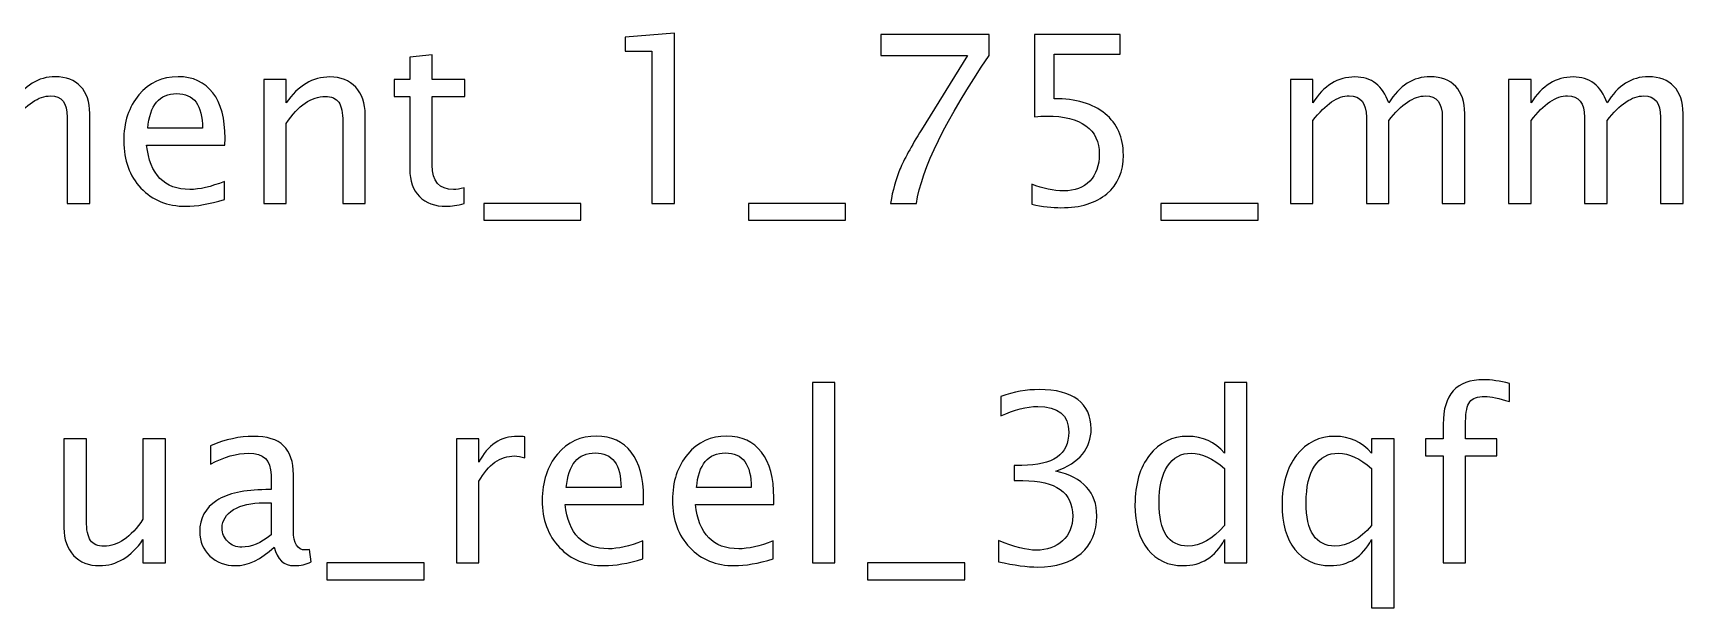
# Model space of a CAD drawing. Header units: centimetres. Extents: x -58 to 57, y -40 to 59.
# Drawn here: x 1.81 to 10.77, y 36.47 to 39.6 of the extents above; entities that cross this region are included whole.
import ezdxf

# ---------------------------------------------------------------- set-up
doc = ezdxf.new("R2010")
doc.units = ezdxf.units.CM
doc.header["$MEASUREMENT"] = 0
doc.layers.add('Layer 1', color=7, linetype='Continuous')

msp = doc.modelspace()

# ---------------------------------------------------------------- linework, layer by layer
at = {"layer": 'Layer 1'}
for points, knots in [([(5.16922, 38.67044), (5.16922, 38.67044), (5.16922, 39.49721), (5.16922, 39.49721), (5.16922, 39.49721), (5.16922, 39.49721), (5.02317, 39.49721), (5.02317, 39.49721), (5.02317, 39.49721), (5.02317, 39.49721), (5.02317, 39.57341), (5.02317, 39.57341), (5.02317, 39.57341), (5.02317, 39.57341), (5.29114, 39.59627), (5.29114, 39.59627), (5.29114, 39.59627), (5.29114, 39.59627), (5.29114, 38.67044), (5.29114, 38.67044), (5.29114, 38.67044), (5.29114, 38.67044), (5.16922, 38.67044), (5.16922, 38.67044)], [0, 0, 0, 0, 0.1428571, 0.1428571, 0.1428571, 0.1428571, 0.2857143, 0.2857143, 0.2857143, 0.2857143, 0.4285714, 0.4285714, 0.4285714, 0.4285714, 0.5714286, 0.5714286, 0.5714286, 0.5714286, 0.7142857, 0.7142857, 0.7142857, 0.7142857, 1, 1, 1, 1]), ([(6.46504, 38.67044), (6.47689, 38.74198), (6.49404, 38.804), (6.51605, 38.85607), (6.51605, 38.85607), (6.53807, 38.90814), (6.57722, 38.9799), (6.6331, 39.07091), (6.6331, 39.07091), (6.6331, 39.07091), (6.88287, 39.47435), (6.88287, 39.47435), (6.88287, 39.47435), (6.88287, 39.47435), (6.4117, 39.47435), (6.4117, 39.47435), (6.4117, 39.47435), (6.4117, 39.47435), (6.4117, 39.58865), (6.4117, 39.58865), (6.4117, 39.58865), (6.4117, 39.58865), (7.00098, 39.58865), (7.00098, 39.58865), (7.00098, 39.58865), (7.00098, 39.58865), (7.00098, 39.47435), (7.00098, 39.47435), (7.00098, 39.47435), (6.76582, 39.12722), (6.63416, 38.85925), (6.60601, 38.67044), (6.60601, 38.67044), (6.60601, 38.67044), (6.46504, 38.67044), (6.46504, 38.67044)], [0, 0, 0, 0, 0.1, 0.1, 0.1, 0.1, 0.2, 0.2, 0.2, 0.2, 0.3, 0.3, 0.3, 0.3, 0.4, 0.4, 0.4, 0.4, 0.5, 0.5, 0.5, 0.5, 0.6, 0.6, 0.6, 0.6, 0.7, 0.7, 0.7, 0.7, 0.8, 0.8, 0.8, 0.8, 1, 1, 1, 1]), ([(7.23254, 38.66663), (7.23254, 38.66663), (7.23254, 38.77585), (7.23254, 38.77585), (7.23254, 38.77585), (7.29329, 38.7513), (7.35086, 38.73902), (7.4059, 38.73902), (7.4059, 38.73902), (7.46601, 38.73902), (7.51342, 38.7568), (7.54792, 38.79236), (7.54792, 38.79236), (7.58243, 38.82792), (7.59957, 38.87682), (7.59957, 38.93905), (7.59957, 38.93905), (7.59957, 39.00593), (7.57523, 39.05716), (7.52655, 39.0925), (7.52655, 39.0925), (7.47786, 39.12785), (7.40738, 39.14542), (7.3153, 39.14542), (7.3153, 39.14542), (7.29392, 39.14542), (7.27128, 39.14394), (7.24778, 39.14098), (7.24778, 39.14098), (7.24778, 39.14098), (7.24778, 39.58865), (7.24778, 39.58865), (7.24778, 39.58865), (7.24778, 39.58865), (7.7126, 39.58865), (7.7126, 39.58865), (7.7126, 39.58865), (7.7126, 39.58865), (7.7126, 39.48197), (7.7126, 39.48197), (7.7126, 39.48197), (7.7126, 39.48197), (7.35446, 39.48197), (7.35446, 39.48197), (7.35446, 39.48197), (7.35446, 39.48197), (7.35446, 39.2394), (7.35446, 39.2394), (7.35446, 39.2394), (7.47257, 39.2394), (7.56465, 39.21231), (7.6309, 39.15812), (7.6309, 39.15812), (7.69715, 39.10415), (7.73038, 39.02922), (7.73038, 38.93333), (7.73038, 38.93333), (7.73038, 38.84401), (7.70032, 38.77416), (7.64021, 38.72357), (7.64021, 38.72357), (7.5801, 38.67298), (7.49712, 38.64758), (7.39129, 38.64758), (7.39129, 38.64758), (7.34409, 38.64758), (7.29117, 38.65393), (7.23254, 38.66663)], [0, 0, 0, 0, 0.0555556, 0.0555556, 0.0555556, 0.0555556, 0.1111111, 0.1111111, 0.1111111, 0.1111111, 0.1666667, 0.1666667, 0.1666667, 0.1666667, 0.2222222, 0.2222222, 0.2222222, 0.2222222, 0.2777778, 0.2777778, 0.2777778, 0.2777778, 0.3333333, 0.3333333, 0.3333333, 0.3333333, 0.3888889, 0.3888889, 0.3888889, 0.3888889, 0.4444444, 0.4444444, 0.4444444, 0.4444444, 0.5, 0.5, 0.5, 0.5, 0.5555556, 0.5555556, 0.5555556, 0.5555556, 0.6111111, 0.6111111, 0.6111111, 0.6111111, 0.6666667, 0.6666667, 0.6666667, 0.6666667, 0.7222222, 0.7222222, 0.7222222, 0.7222222, 0.7777778, 0.7777778, 0.7777778, 0.7777778, 0.8333333, 0.8333333, 0.8333333, 0.8333333, 0.8888889, 0.8888889, 0.8888889, 0.8888889, 1, 1, 1, 1]), ([(4.14941, 38.67065), (4.11173, 38.66028), (4.07893, 38.6552), (4.0512, 38.6552), (4.0512, 38.6552), (3.98897, 38.6552), (3.9405, 38.67298), (3.90578, 38.70854), (3.90578, 38.70854), (3.87086, 38.7441), (3.8535, 38.79342), (3.8535, 38.85671), (3.8535, 38.85671), (3.8535, 38.85671), (3.8535, 39.2521), (3.8535, 39.2521), (3.8535, 39.2521), (3.8535, 39.2521), (3.76926, 39.2521), (3.76926, 39.2521), (3.76926, 39.2521), (3.76926, 39.2521), (3.76926, 39.34354), (3.76926, 39.34354), (3.76926, 39.34354), (3.76926, 39.34354), (3.8535, 39.34354), (3.8535, 39.34354), (3.8535, 39.34354), (3.8535, 39.34354), (3.8535, 39.46525), (3.8535, 39.46525), (3.8535, 39.46525), (3.8535, 39.46525), (3.97542, 39.47689), (3.97542, 39.47689), (3.97542, 39.47689), (3.97542, 39.47689), (3.97542, 39.34354), (3.97542, 39.34354), (3.97542, 39.34354), (3.97542, 39.34354), (4.15195, 39.34354), (4.15195, 39.34354), (4.15195, 39.34354), (4.15195, 39.34354), (4.15195, 39.2521), (4.15195, 39.2521), (4.15195, 39.2521), (4.15195, 39.2521), (3.97542, 39.2521), (3.97542, 39.2521), (3.97542, 39.2521), (3.97542, 39.2521), (3.97542, 38.87872), (3.97542, 38.87872), (3.97542, 38.87872), (3.97542, 38.79067), (4.01373, 38.74664), (4.09014, 38.74664), (4.09014, 38.74664), (4.10644, 38.74664), (4.12613, 38.74939), (4.14941, 38.75468), (4.14941, 38.75468), (4.14941, 38.75468), (4.14941, 38.67065), (4.14941, 38.67065)], [0, 0, 0, 0, 0.0555556, 0.0555556, 0.0555556, 0.0555556, 0.1111111, 0.1111111, 0.1111111, 0.1111111, 0.1666667, 0.1666667, 0.1666667, 0.1666667, 0.2222222, 0.2222222, 0.2222222, 0.2222222, 0.2777778, 0.2777778, 0.2777778, 0.2777778, 0.3333333, 0.3333333, 0.3333333, 0.3333333, 0.3888889, 0.3888889, 0.3888889, 0.3888889, 0.4444444, 0.4444444, 0.4444444, 0.4444444, 0.5, 0.5, 0.5, 0.5, 0.5555556, 0.5555556, 0.5555556, 0.5555556, 0.6111111, 0.6111111, 0.6111111, 0.6111111, 0.6666667, 0.6666667, 0.6666667, 0.6666667, 0.7222222, 0.7222222, 0.7222222, 0.7222222, 0.7777778, 0.7777778, 0.7777778, 0.7777778, 0.8333333, 0.8333333, 0.8333333, 0.8333333, 0.8888889, 0.8888889, 0.8888889, 0.8888889, 1, 1, 1, 1]), ([(1.16681, 38.67044), (1.16681, 38.67044), (1.16681, 39.34354), (1.16681, 39.34354), (1.16681, 39.34354), (1.16681, 39.34354), (1.28873, 39.34354), (1.28873, 39.34354), (1.28873, 39.34354), (1.28873, 39.34354), (1.28873, 39.21633), (1.28873, 39.21633), (1.28873, 39.21633), (1.34821, 39.31052), (1.42441, 39.35751), (1.51775, 39.35751), (1.51775, 39.35751), (1.60771, 39.35751), (1.66888, 39.31052), (1.70148, 39.21633), (1.70148, 39.21633), (1.75927, 39.31137), (1.83462, 39.35878), (1.92712, 39.35878), (1.92712, 39.35878), (1.98617, 39.35878), (2.0321, 39.34142), (2.06491, 39.3065), (2.06491, 39.3065), (2.09772, 39.27157), (2.11423, 39.22268), (2.11423, 39.15981), (2.11423, 39.15981), (2.11423, 39.15981), (2.11423, 38.67044), (2.11423, 38.67044), (2.11423, 38.67044), (2.11423, 38.67044), (1.99231, 38.67044), (1.99231, 38.67044), (1.99231, 38.67044), (1.99231, 38.67044), (1.99231, 39.13971), (1.99231, 39.13971), (1.99231, 39.13971), (1.99231, 39.21633), (1.96183, 39.25464), (1.90087, 39.25464), (1.90087, 39.25464), (1.83758, 39.25464), (1.77112, 39.20998), (1.70148, 39.12044), (1.70148, 39.12044), (1.70148, 39.12044), (1.70148, 38.67044), (1.70148, 38.67044), (1.70148, 38.67044), (1.70148, 38.67044), (1.57956, 38.67044), (1.57956, 38.67044), (1.57956, 38.67044), (1.57956, 38.67044), (1.57956, 39.14013), (1.57956, 39.14013), (1.57956, 39.14013), (1.57956, 39.21739), (1.54866, 39.25591), (1.48664, 39.25591), (1.48664, 39.25591), (1.42504, 39.25591), (1.359, 39.21104), (1.28873, 39.12108), (1.28873, 39.12108), (1.28873, 39.12108), (1.28873, 38.67044), (1.28873, 38.67044), (1.28873, 38.67044), (1.28873, 38.67044), (1.16681, 38.67044), (1.16681, 38.67044)], [0, 0, 0, 0, 0.047619, 0.047619, 0.047619, 0.047619, 0.0952381, 0.0952381, 0.0952381, 0.0952381, 0.1428571, 0.1428571, 0.1428571, 0.1428571, 0.1904762, 0.1904762, 0.1904762, 0.1904762, 0.2380952, 0.2380952, 0.2380952, 0.2380952, 0.2857143, 0.2857143, 0.2857143, 0.2857143, 0.3333333, 0.3333333, 0.3333333, 0.3333333, 0.3809524, 0.3809524, 0.3809524, 0.3809524, 0.4285714, 0.4285714, 0.4285714, 0.4285714, 0.4761905, 0.4761905, 0.4761905, 0.4761905, 0.5238095, 0.5238095, 0.5238095, 0.5238095, 0.5714286, 0.5714286, 0.5714286, 0.5714286, 0.6190476, 0.6190476, 0.6190476, 0.6190476, 0.6666667, 0.6666667, 0.6666667, 0.6666667, 0.7142857, 0.7142857, 0.7142857, 0.7142857, 0.7619048, 0.7619048, 0.7619048, 0.7619048, 0.8095238, 0.8095238, 0.8095238, 0.8095238, 0.8571429, 0.8571429, 0.8571429, 0.8571429, 0.9047619, 0.9047619, 0.9047619, 0.9047619, 1, 1, 1, 1]), ([(2.8466, 38.69203), (2.76469, 38.66748), (2.69462, 38.6552), (2.6362, 38.6552), (2.6362, 38.6552), (2.53651, 38.6552), (2.45544, 38.68822), (2.393, 38.75405), (2.393, 38.75405), (2.33056, 38.81988), (2.29923, 38.90518), (2.29923, 39.01017), (2.29923, 39.01017), (2.29923, 39.11198), (2.32675, 39.19559), (2.38199, 39.26099), (2.38199, 39.26099), (2.43724, 39.32618), (2.50793, 39.35878), (2.59408, 39.35878), (2.59408, 39.35878), (2.67557, 39.35878), (2.73865, 39.32978), (2.7831, 39.27179), (2.7831, 39.27179), (2.82755, 39.21379), (2.84978, 39.13166), (2.84978, 39.02519), (2.84978, 39.02519), (2.84978, 39.02519), (2.84914, 38.98794), (2.84914, 38.98794), (2.84914, 38.98794), (2.84914, 38.98794), (2.42369, 38.98794), (2.42369, 38.98794), (2.42369, 38.98794), (2.44147, 38.82707), (2.52, 38.74664), (2.65906, 38.74664), (2.65906, 38.74664), (2.71008, 38.74664), (2.77252, 38.76103), (2.8466, 38.78982), (2.8466, 38.78982), (2.8466, 38.78982), (2.8466, 38.69203), (2.8466, 38.69203)], [0, 0, 0, 0, 0.0769231, 0.0769231, 0.0769231, 0.0769231, 0.1538462, 0.1538462, 0.1538462, 0.1538462, 0.2307692, 0.2307692, 0.2307692, 0.2307692, 0.3076923, 0.3076923, 0.3076923, 0.3076923, 0.3846154, 0.3846154, 0.3846154, 0.3846154, 0.4615385, 0.4615385, 0.4615385, 0.4615385, 0.5384615, 0.5384615, 0.5384615, 0.5384615, 0.6153846, 0.6153846, 0.6153846, 0.6153846, 0.6923077, 0.6923077, 0.6923077, 0.6923077, 0.7692308, 0.7692308, 0.7692308, 0.7692308, 0.8461538, 0.8461538, 0.8461538, 0.8461538, 1, 1, 1, 1]), ([(3.06017, 38.67044), (3.06017, 38.67044), (3.06017, 39.34354), (3.06017, 39.34354), (3.06017, 39.34354), (3.06017, 39.34354), (3.18209, 39.34354), (3.18209, 39.34354), (3.18209, 39.34354), (3.18209, 39.34354), (3.18209, 39.21633), (3.18209, 39.21633), (3.18209, 39.21633), (3.24665, 39.31052), (3.32581, 39.35751), (3.41937, 39.35751), (3.41937, 39.35751), (3.47821, 39.35751), (3.52499, 39.3391), (3.55949, 39.30205), (3.55949, 39.30205), (3.59399, 39.26522), (3.61135, 39.21548), (3.61135, 39.15325), (3.61135, 39.15325), (3.61135, 39.15325), (3.61135, 38.67044), (3.61135, 38.67044), (3.61135, 38.67044), (3.61135, 38.67044), (3.48943, 38.67044), (3.48943, 38.67044), (3.48943, 38.67044), (3.48943, 38.67044), (3.48943, 39.11346), (3.48943, 39.11346), (3.48943, 39.11346), (3.48943, 39.16341), (3.48202, 39.19897), (3.46742, 39.22014), (3.46742, 39.22014), (3.4526, 39.24152), (3.42826, 39.2521), (3.39418, 39.2521), (3.39418, 39.2521), (3.31925, 39.2521), (3.24855, 39.20321), (3.18209, 39.10542), (3.18209, 39.10542), (3.18209, 39.10542), (3.18209, 38.67044), (3.18209, 38.67044), (3.18209, 38.67044), (3.18209, 38.67044), (3.06017, 38.67044), (3.06017, 38.67044)], [0, 0, 0, 0, 0.0666667, 0.0666667, 0.0666667, 0.0666667, 0.1333333, 0.1333333, 0.1333333, 0.1333333, 0.2, 0.2, 0.2, 0.2, 0.2666667, 0.2666667, 0.2666667, 0.2666667, 0.3333333, 0.3333333, 0.3333333, 0.3333333, 0.4, 0.4, 0.4, 0.4, 0.4666667, 0.4666667, 0.4666667, 0.4666667, 0.5333333, 0.5333333, 0.5333333, 0.5333333, 0.6, 0.6, 0.6, 0.6, 0.6666667, 0.6666667, 0.6666667, 0.6666667, 0.7333333, 0.7333333, 0.7333333, 0.7333333, 0.8, 0.8, 0.8, 0.8, 0.8666667, 0.8666667, 0.8666667, 0.8666667, 1, 1, 1, 1]), ([(8.63758, 38.67044), (8.63758, 38.67044), (8.63758, 39.34354), (8.63758, 39.34354), (8.63758, 39.34354), (8.63758, 39.34354), (8.7595, 39.34354), (8.7595, 39.34354), (8.7595, 39.34354), (8.7595, 39.34354), (8.7595, 39.21633), (8.7595, 39.21633), (8.7595, 39.21633), (8.81898, 39.31052), (8.89518, 39.35751), (8.98852, 39.35751), (8.98852, 39.35751), (9.07848, 39.35751), (9.13965, 39.31052), (9.17225, 39.21633), (9.17225, 39.21633), (9.23004, 39.31137), (9.30539, 39.35878), (9.39789, 39.35878), (9.39789, 39.35878), (9.45694, 39.35878), (9.50287, 39.34142), (9.53568, 39.3065), (9.53568, 39.3065), (9.56849, 39.27157), (9.585, 39.22268), (9.585, 39.15981), (9.585, 39.15981), (9.585, 39.15981), (9.585, 38.67044), (9.585, 38.67044), (9.585, 38.67044), (9.585, 38.67044), (9.46308, 38.67044), (9.46308, 38.67044), (9.46308, 38.67044), (9.46308, 38.67044), (9.46308, 39.13971), (9.46308, 39.13971), (9.46308, 39.13971), (9.46308, 39.21633), (9.4326, 39.25464), (9.37164, 39.25464), (9.37164, 39.25464), (9.30835, 39.25464), (9.24189, 39.20998), (9.17225, 39.12044), (9.17225, 39.12044), (9.17225, 39.12044), (9.17225, 38.67044), (9.17225, 38.67044), (9.17225, 38.67044), (9.17225, 38.67044), (9.05033, 38.67044), (9.05033, 38.67044), (9.05033, 38.67044), (9.05033, 38.67044), (9.05033, 39.14013), (9.05033, 39.14013), (9.05033, 39.14013), (9.05033, 39.21739), (9.01943, 39.25591), (8.95741, 39.25591), (8.95741, 39.25591), (8.89581, 39.25591), (8.82977, 39.21104), (8.7595, 39.12108), (8.7595, 39.12108), (8.7595, 39.12108), (8.7595, 38.67044), (8.7595, 38.67044), (8.7595, 38.67044), (8.7595, 38.67044), (8.63758, 38.67044), (8.63758, 38.67044)], [0, 0, 0, 0, 0.047619, 0.047619, 0.047619, 0.047619, 0.0952381, 0.0952381, 0.0952381, 0.0952381, 0.1428571, 0.1428571, 0.1428571, 0.1428571, 0.1904762, 0.1904762, 0.1904762, 0.1904762, 0.2380952, 0.2380952, 0.2380952, 0.2380952, 0.2857143, 0.2857143, 0.2857143, 0.2857143, 0.3333333, 0.3333333, 0.3333333, 0.3333333, 0.3809524, 0.3809524, 0.3809524, 0.3809524, 0.4285714, 0.4285714, 0.4285714, 0.4285714, 0.4761905, 0.4761905, 0.4761905, 0.4761905, 0.5238095, 0.5238095, 0.5238095, 0.5238095, 0.5714286, 0.5714286, 0.5714286, 0.5714286, 0.6190476, 0.6190476, 0.6190476, 0.6190476, 0.6666667, 0.6666667, 0.6666667, 0.6666667, 0.7142857, 0.7142857, 0.7142857, 0.7142857, 0.7619048, 0.7619048, 0.7619048, 0.7619048, 0.8095238, 0.8095238, 0.8095238, 0.8095238, 0.8571429, 0.8571429, 0.8571429, 0.8571429, 0.9047619, 0.9047619, 0.9047619, 0.9047619, 1, 1, 1, 1]), ([(9.82334, 38.67044), (9.82334, 38.67044), (9.82334, 39.34354), (9.82334, 39.34354), (9.82334, 39.34354), (9.82334, 39.34354), (9.94526, 39.34354), (9.94526, 39.34354), (9.94526, 39.34354), (9.94526, 39.34354), (9.94526, 39.21633), (9.94526, 39.21633), (9.94526, 39.21633), (10.00474, 39.31052), (10.08094, 39.35751), (10.17428, 39.35751), (10.17428, 39.35751), (10.26424, 39.35751), (10.32541, 39.31052), (10.35801, 39.21633), (10.35801, 39.21633), (10.4158, 39.31137), (10.49115, 39.35878), (10.58365, 39.35878), (10.58365, 39.35878), (10.6427, 39.35878), (10.68863, 39.34142), (10.72144, 39.3065), (10.72144, 39.3065), (10.75425, 39.27157), (10.77076, 39.22268), (10.77076, 39.15981), (10.77076, 39.15981), (10.77076, 39.15981), (10.77076, 38.67044), (10.77076, 38.67044), (10.77076, 38.67044), (10.77076, 38.67044), (10.64884, 38.67044), (10.64884, 38.67044), (10.64884, 38.67044), (10.64884, 38.67044), (10.64884, 39.13971), (10.64884, 39.13971), (10.64884, 39.13971), (10.64884, 39.21633), (10.61836, 39.25464), (10.5574, 39.25464), (10.5574, 39.25464), (10.49411, 39.25464), (10.42765, 39.20998), (10.35801, 39.12044), (10.35801, 39.12044), (10.35801, 39.12044), (10.35801, 38.67044), (10.35801, 38.67044), (10.35801, 38.67044), (10.35801, 38.67044), (10.23609, 38.67044), (10.23609, 38.67044), (10.23609, 38.67044), (10.23609, 38.67044), (10.23609, 39.14013), (10.23609, 39.14013), (10.23609, 39.14013), (10.23609, 39.21739), (10.20519, 39.25591), (10.14317, 39.25591), (10.14317, 39.25591), (10.08157, 39.25591), (10.01553, 39.21104), (9.94526, 39.12108), (9.94526, 39.12108), (9.94526, 39.12108), (9.94526, 38.67044), (9.94526, 38.67044), (9.94526, 38.67044), (9.94526, 38.67044), (9.82334, 38.67044), (9.82334, 38.67044)], [0, 0, 0, 0, 0.047619, 0.047619, 0.047619, 0.047619, 0.0952381, 0.0952381, 0.0952381, 0.0952381, 0.1428571, 0.1428571, 0.1428571, 0.1428571, 0.1904762, 0.1904762, 0.1904762, 0.1904762, 0.2380952, 0.2380952, 0.2380952, 0.2380952, 0.2857143, 0.2857143, 0.2857143, 0.2857143, 0.3333333, 0.3333333, 0.3333333, 0.3333333, 0.3809524, 0.3809524, 0.3809524, 0.3809524, 0.4285714, 0.4285714, 0.4285714, 0.4285714, 0.4761905, 0.4761905, 0.4761905, 0.4761905, 0.5238095, 0.5238095, 0.5238095, 0.5238095, 0.5714286, 0.5714286, 0.5714286, 0.5714286, 0.6190476, 0.6190476, 0.6190476, 0.6190476, 0.6666667, 0.6666667, 0.6666667, 0.6666667, 0.7142857, 0.7142857, 0.7142857, 0.7142857, 0.7619048, 0.7619048, 0.7619048, 0.7619048, 0.8095238, 0.8095238, 0.8095238, 0.8095238, 0.8571429, 0.8571429, 0.8571429, 0.8571429, 0.9047619, 0.9047619, 0.9047619, 0.9047619, 1, 1, 1, 1]), ([(2.43004, 39.07938), (2.43004, 39.07938), (2.72722, 39.07938), (2.72722, 39.07938), (2.72722, 39.07938), (2.72722, 39.20469), (2.68044, 39.26734), (2.5871, 39.26734), (2.5871, 39.26734), (2.49312, 39.26734), (2.44084, 39.20469), (2.43004, 39.07938)], [0, 0, 0, 0, 0.25, 0.25, 0.25, 0.25, 0.5, 0.5, 0.5, 0.5, 1, 1, 1, 1]), ([(4.25482, 38.579), (4.25482, 38.579), (4.25482, 38.67044), (4.25482, 38.67044), (4.25482, 38.67044), (4.25482, 38.67044), (4.78314, 38.67044), (4.78314, 38.67044), (4.78314, 38.67044), (4.78314, 38.67044), (4.78314, 38.579), (4.78314, 38.579), (4.78314, 38.579), (4.78314, 38.579), (4.25482, 38.579), (4.25482, 38.579)], [0, 0, 0, 0, 0.2, 0.2, 0.2, 0.2, 0.4, 0.4, 0.4, 0.4, 0.6, 0.6, 0.6, 0.6, 1, 1, 1, 1]), ([(5.69288, 38.579), (5.69288, 38.579), (5.69288, 38.67044), (5.69288, 38.67044), (5.69288, 38.67044), (5.69288, 38.67044), (6.2212, 38.67044), (6.2212, 38.67044), (6.2212, 38.67044), (6.2212, 38.67044), (6.2212, 38.579), (6.2212, 38.579), (6.2212, 38.579), (6.2212, 38.579), (5.69288, 38.579), (5.69288, 38.579)], [0, 0, 0, 0, 0.2, 0.2, 0.2, 0.2, 0.4, 0.4, 0.4, 0.4, 0.6, 0.6, 0.6, 0.6, 1, 1, 1, 1]), ([(7.934, 38.579), (7.934, 38.579), (7.934, 38.67044), (7.934, 38.67044), (7.934, 38.67044), (7.934, 38.67044), (8.46232, 38.67044), (8.46232, 38.67044), (8.46232, 38.67044), (8.46232, 38.67044), (8.46232, 38.579), (8.46232, 38.579), (8.46232, 38.579), (8.46232, 38.579), (7.934, 38.579), (7.934, 38.579)], [0, 0, 0, 0, 0.2, 0.2, 0.2, 0.2, 0.4, 0.4, 0.4, 0.4, 0.6, 0.6, 0.6, 0.6, 1, 1, 1, 1]), ([(6.04149, 36.71887), (6.04149, 36.71887), (6.04149, 37.69804), (6.04149, 37.69804), (6.04149, 37.69804), (6.04149, 37.69804), (6.16341, 37.69804), (6.16341, 37.69804), (6.16341, 37.69804), (6.16341, 37.69804), (6.16341, 36.71887), (6.16341, 36.71887), (6.16341, 36.71887), (6.16341, 36.71887), (6.04149, 36.71887), (6.04149, 36.71887)], [0, 0, 0, 0, 0.2, 0.2, 0.2, 0.2, 0.4, 0.4, 0.4, 0.4, 0.6, 0.6, 0.6, 0.6, 1, 1, 1, 1]), ([(7.05114, 36.72522), (7.05114, 36.72522), (7.05114, 36.83952), (7.05114, 36.83952), (7.05114, 36.83952), (7.13835, 36.80481), (7.20672, 36.78745), (7.25688, 36.78745), (7.25688, 36.78745), (7.31594, 36.78745), (7.36356, 36.80438), (7.40018, 36.83846), (7.40018, 36.83846), (7.4368, 36.87254), (7.455, 36.91699), (7.455, 36.9716), (7.455, 36.9716), (7.455, 37.10114), (7.36483, 37.16591), (7.18449, 37.16591), (7.18449, 37.16591), (7.18449, 37.16591), (7.13623, 37.16591), (7.13623, 37.16591), (7.13623, 37.16591), (7.13623, 37.16591), (7.13623, 37.24783), (7.13623, 37.24783), (7.13623, 37.24783), (7.13623, 37.24783), (7.17899, 37.24846), (7.17899, 37.24846), (7.17899, 37.24846), (7.34853, 37.24846), (7.43341, 37.30815), (7.43341, 37.42774), (7.43341, 37.42774), (7.43341, 37.52151), (7.37711, 37.5685), (7.26471, 37.5685), (7.26471, 37.5685), (7.20439, 37.5685), (7.1375, 37.55114), (7.06384, 37.51643), (7.06384, 37.51643), (7.06384, 37.51643), (7.06384, 37.62311), (7.06384, 37.62311), (7.06384, 37.62311), (7.13602, 37.64766), (7.20566, 37.65994), (7.27254, 37.65994), (7.27254, 37.65994), (7.36356, 37.65994), (7.43362, 37.64174), (7.48231, 37.60533), (7.48231, 37.60533), (7.53099, 37.56914), (7.55533, 37.51643), (7.55533, 37.44743), (7.55533, 37.44743), (7.55533, 37.33969), (7.49162, 37.26285), (7.36398, 37.21713), (7.36398, 37.21713), (7.51194, 37.18263), (7.58581, 37.10156), (7.58581, 36.97351), (7.58581, 36.97351), (7.58581, 36.88715), (7.55724, 36.8192), (7.5003, 36.76988), (7.5003, 36.76988), (7.44336, 36.72056), (7.36504, 36.69601), (7.26556, 36.69601), (7.26556, 36.69601), (7.20883, 36.69601), (7.1375, 36.70575), (7.05114, 36.72522)], [0, 0, 0, 0, 0.047619, 0.047619, 0.047619, 0.047619, 0.0952381, 0.0952381, 0.0952381, 0.0952381, 0.1428571, 0.1428571, 0.1428571, 0.1428571, 0.1904762, 0.1904762, 0.1904762, 0.1904762, 0.2380952, 0.2380952, 0.2380952, 0.2380952, 0.2857143, 0.2857143, 0.2857143, 0.2857143, 0.3333333, 0.3333333, 0.3333333, 0.3333333, 0.3809524, 0.3809524, 0.3809524, 0.3809524, 0.4285714, 0.4285714, 0.4285714, 0.4285714, 0.4761905, 0.4761905, 0.4761905, 0.4761905, 0.5238095, 0.5238095, 0.5238095, 0.5238095, 0.5714286, 0.5714286, 0.5714286, 0.5714286, 0.6190476, 0.6190476, 0.6190476, 0.6190476, 0.6666667, 0.6666667, 0.6666667, 0.6666667, 0.7142857, 0.7142857, 0.7142857, 0.7142857, 0.7619048, 0.7619048, 0.7619048, 0.7619048, 0.8095238, 0.8095238, 0.8095238, 0.8095238, 0.8571429, 0.8571429, 0.8571429, 0.8571429, 0.9047619, 0.9047619, 0.9047619, 0.9047619, 1, 1, 1, 1]), ([(8.27965, 36.71887), (8.27965, 36.71887), (8.27965, 36.84524), (8.27965, 36.84524), (8.27965, 36.84524), (8.22991, 36.75083), (8.15498, 36.70363), (8.05486, 36.70363), (8.05486, 36.70363), (7.97358, 36.70363), (7.90966, 36.73305), (7.86309, 36.79211), (7.86309, 36.79211), (7.81652, 36.85116), (7.79324, 36.93181), (7.79324, 37.03404), (7.79324, 37.03404), (7.79324, 37.1458), (7.8197, 37.23576), (7.8724, 37.30392), (7.8724, 37.30392), (7.92532, 37.37186), (7.99475, 37.40594), (8.0809, 37.40594), (8.0809, 37.40594), (8.16069, 37.40594), (8.22716, 37.37546), (8.27965, 37.31429), (8.27965, 37.31429), (8.27965, 37.31429), (8.27965, 37.69804), (8.27965, 37.69804), (8.27965, 37.69804), (8.27965, 37.69804), (8.40157, 37.69804), (8.40157, 37.69804), (8.40157, 37.69804), (8.40157, 37.69804), (8.40157, 36.71887), (8.40157, 36.71887), (8.40157, 36.71887), (8.40157, 36.71887), (8.27965, 36.71887), (8.27965, 36.71887)], [0, 0, 0, 0, 0.0833333, 0.0833333, 0.0833333, 0.0833333, 0.1666667, 0.1666667, 0.1666667, 0.1666667, 0.25, 0.25, 0.25, 0.25, 0.3333333, 0.3333333, 0.3333333, 0.3333333, 0.4166667, 0.4166667, 0.4166667, 0.4166667, 0.5, 0.5, 0.5, 0.5, 0.5833333, 0.5833333, 0.5833333, 0.5833333, 0.6666667, 0.6666667, 0.6666667, 0.6666667, 0.75, 0.75, 0.75, 0.75, 0.8333333, 0.8333333, 0.8333333, 0.8333333, 1, 1, 1, 1]), ([(9.46794, 36.71887), (9.46794, 36.71887), (9.46794, 37.30053), (9.46794, 37.30053), (9.46794, 37.30053), (9.46794, 37.30053), (9.37248, 37.30053), (9.37248, 37.30053), (9.37248, 37.30053), (9.37248, 37.30053), (9.37248, 37.39197), (9.37248, 37.39197), (9.37248, 37.39197), (9.37248, 37.39197), (9.46794, 37.39197), (9.46794, 37.39197), (9.46794, 37.39197), (9.46794, 37.39197), (9.46794, 37.47262), (9.46794, 37.47262), (9.46794, 37.47262), (9.46794, 37.63306), (9.54118, 37.71328), (9.68765, 37.71328), (9.68765, 37.71328), (9.72871, 37.71328), (9.77528, 37.70651), (9.82735, 37.69296), (9.82735, 37.69296), (9.82735, 37.69296), (9.82735, 37.59517), (9.82735, 37.59517), (9.82735, 37.59517), (9.77211, 37.61295), (9.72787, 37.62184), (9.69464, 37.62184), (9.69464, 37.62184), (9.65421, 37.62184), (9.62669, 37.61232), (9.61209, 37.59305), (9.61209, 37.59305), (9.59727, 37.57379), (9.58986, 37.53802), (9.58986, 37.48574), (9.58986, 37.48574), (9.58986, 37.48574), (9.58986, 37.39197), (9.58986, 37.39197), (9.58986, 37.39197), (9.58986, 37.39197), (9.75898, 37.39197), (9.75898, 37.39197), (9.75898, 37.39197), (9.75898, 37.39197), (9.75898, 37.30053), (9.75898, 37.30053), (9.75898, 37.30053), (9.75898, 37.30053), (9.58986, 37.30053), (9.58986, 37.30053), (9.58986, 37.30053), (9.58986, 37.30053), (9.58986, 36.71887), (9.58986, 36.71887), (9.58986, 36.71887), (9.58986, 36.71887), (9.46794, 36.71887), (9.46794, 36.71887)], [0, 0, 0, 0, 0.0555556, 0.0555556, 0.0555556, 0.0555556, 0.1111111, 0.1111111, 0.1111111, 0.1111111, 0.1666667, 0.1666667, 0.1666667, 0.1666667, 0.2222222, 0.2222222, 0.2222222, 0.2222222, 0.2777778, 0.2777778, 0.2777778, 0.2777778, 0.3333333, 0.3333333, 0.3333333, 0.3333333, 0.3888889, 0.3888889, 0.3888889, 0.3888889, 0.4444444, 0.4444444, 0.4444444, 0.4444444, 0.5, 0.5, 0.5, 0.5, 0.5555556, 0.5555556, 0.5555556, 0.5555556, 0.6111111, 0.6111111, 0.6111111, 0.6111111, 0.6666667, 0.6666667, 0.6666667, 0.6666667, 0.7222222, 0.7222222, 0.7222222, 0.7222222, 0.7777778, 0.7777778, 0.7777778, 0.7777778, 0.8333333, 0.8333333, 0.8333333, 0.8333333, 0.8888889, 0.8888889, 0.8888889, 0.8888889, 1, 1, 1, 1]), ([(2.40379, 36.71887), (2.40379, 36.71887), (2.40379, 36.84545), (2.40379, 36.84545), (2.40379, 36.84545), (2.33881, 36.75083), (2.25986, 36.70363), (2.16715, 36.70363), (2.16715, 36.70363), (2.1083, 36.70363), (2.06153, 36.72205), (2.02681, 36.75909), (2.02681, 36.75909), (1.99189, 36.79613), (1.97453, 36.84587), (1.97453, 36.90874), (1.97453, 36.90874), (1.97453, 36.90874), (1.97453, 37.39197), (1.97453, 37.39197), (1.97453, 37.39197), (1.97453, 37.39197), (2.09645, 37.39197), (2.09645, 37.39197), (2.09645, 37.39197), (2.09645, 37.39197), (2.09645, 36.94853), (2.09645, 36.94853), (2.09645, 36.94853), (2.09645, 36.89794), (2.10386, 36.86217), (2.11846, 36.841), (2.11846, 36.841), (2.13328, 36.81962), (2.15783, 36.80904), (2.19234, 36.80904), (2.19234, 36.80904), (2.26684, 36.80904), (2.33754, 36.85794), (2.40379, 36.95594), (2.40379, 36.95594), (2.40379, 36.95594), (2.40379, 37.39197), (2.40379, 37.39197), (2.40379, 37.39197), (2.40379, 37.39197), (2.52571, 37.39197), (2.52571, 37.39197), (2.52571, 37.39197), (2.52571, 37.39197), (2.52571, 36.71887), (2.52571, 36.71887), (2.52571, 36.71887), (2.52571, 36.71887), (2.40379, 36.71887), (2.40379, 36.71887)], [0, 0, 0, 0, 0.0666667, 0.0666667, 0.0666667, 0.0666667, 0.1333333, 0.1333333, 0.1333333, 0.1333333, 0.2, 0.2, 0.2, 0.2, 0.2666667, 0.2666667, 0.2666667, 0.2666667, 0.3333333, 0.3333333, 0.3333333, 0.3333333, 0.4, 0.4, 0.4, 0.4, 0.4666667, 0.4666667, 0.4666667, 0.4666667, 0.5333333, 0.5333333, 0.5333333, 0.5333333, 0.6, 0.6, 0.6, 0.6, 0.6666667, 0.6666667, 0.6666667, 0.6666667, 0.7333333, 0.7333333, 0.7333333, 0.7333333, 0.8, 0.8, 0.8, 0.8, 0.8666667, 0.8666667, 0.8666667, 0.8666667, 1, 1, 1, 1]), ([(3.11732, 36.8046), (3.04409, 36.73729), (2.9736, 36.70363), (2.90587, 36.70363), (2.90587, 36.70363), (2.8502, 36.70363), (2.80384, 36.72099), (2.76723, 36.75591), (2.76723, 36.75591), (2.7304, 36.79084), (2.71198, 36.83486), (2.71198, 36.88799), (2.71198, 36.88799), (2.71198, 36.96144), (2.74288, 37.01796), (2.80469, 37.05733), (2.80469, 37.05733), (2.8665, 37.0967), (2.95519, 37.11638), (3.07076, 37.11638), (3.07076, 37.11638), (3.07076, 37.11638), (3.09933, 37.11638), (3.09933, 37.11638), (3.09933, 37.11638), (3.09933, 37.11638), (3.09933, 37.19745), (3.09933, 37.19745), (3.09933, 37.19745), (3.09933, 37.27555), (3.05869, 37.3145), (2.9772, 37.3145), (2.9772, 37.3145), (2.91412, 37.3145), (2.84512, 37.2946), (2.7704, 37.25481), (2.7704, 37.25481), (2.7704, 37.25481), (2.7704, 37.35514), (2.7704, 37.35514), (2.7704, 37.35514), (2.85253, 37.38901), (2.93, 37.40594), (3.0026, 37.40594), (3.0026, 37.40594), (3.07732, 37.40594), (3.13256, 37.38901), (3.16791, 37.35493), (3.16791, 37.35493), (3.20347, 37.32085), (3.22125, 37.26836), (3.22125, 37.19745), (3.22125, 37.19745), (3.22125, 37.19745), (3.22125, 36.89328), (3.22125, 36.89328), (3.22125, 36.89328), (3.22125, 36.82365), (3.24263, 36.78872), (3.2856, 36.78872), (3.2856, 36.78872), (3.29089, 36.78872), (3.29872, 36.78957), (3.30909, 36.79126), (3.30909, 36.79126), (3.30909, 36.79126), (3.31777, 36.72353), (3.31777, 36.72353), (3.31777, 36.72353), (3.29004, 36.71019), (3.25956, 36.70363), (3.22612, 36.70363), (3.22612, 36.70363), (3.16918, 36.70363), (3.13299, 36.73729), (3.11732, 36.8046)], [0, 0, 0, 0, 0.05, 0.05, 0.05, 0.05, 0.1, 0.1, 0.1, 0.1, 0.15, 0.15, 0.15, 0.15, 0.2, 0.2, 0.2, 0.2, 0.25, 0.25, 0.25, 0.25, 0.3, 0.3, 0.3, 0.3, 0.35, 0.35, 0.35, 0.35, 0.4, 0.4, 0.4, 0.4, 0.45, 0.45, 0.45, 0.45, 0.5, 0.5, 0.5, 0.5, 0.55, 0.55, 0.55, 0.55, 0.6, 0.6, 0.6, 0.6, 0.65, 0.65, 0.65, 0.65, 0.7, 0.7, 0.7, 0.7, 0.75, 0.75, 0.75, 0.75, 0.8, 0.8, 0.8, 0.8, 0.85, 0.85, 0.85, 0.85, 0.9, 0.9, 0.9, 0.9, 1, 1, 1, 1]), ([(4.10665, 36.71887), (4.10665, 36.71887), (4.10665, 37.39197), (4.10665, 37.39197), (4.10665, 37.39197), (4.10665, 37.39197), (4.22857, 37.39197), (4.22857, 37.39197), (4.22857, 37.39197), (4.22857, 37.39197), (4.22857, 37.26476), (4.22857, 37.26476), (4.22857, 37.26476), (4.27704, 37.35895), (4.34732, 37.40594), (4.4396, 37.40594), (4.4396, 37.40594), (4.45209, 37.40594), (4.46521, 37.40488), (4.47876, 37.40277), (4.47876, 37.40277), (4.47876, 37.40277), (4.47876, 37.28868), (4.47876, 37.28868), (4.47876, 37.28868), (4.45759, 37.29566), (4.43897, 37.29926), (4.42288, 37.29926), (4.42288, 37.29926), (4.34541, 37.29926), (4.28064, 37.25354), (4.22857, 37.16189), (4.22857, 37.16189), (4.22857, 37.16189), (4.22857, 36.71887), (4.22857, 36.71887), (4.22857, 36.71887), (4.22857, 36.71887), (4.10665, 36.71887), (4.10665, 36.71887)], [0, 0, 0, 0, 0.0909091, 0.0909091, 0.0909091, 0.0909091, 0.1818182, 0.1818182, 0.1818182, 0.1818182, 0.2727273, 0.2727273, 0.2727273, 0.2727273, 0.3636364, 0.3636364, 0.3636364, 0.3636364, 0.4545455, 0.4545455, 0.4545455, 0.4545455, 0.5454545, 0.5454545, 0.5454545, 0.5454545, 0.6363636, 0.6363636, 0.6363636, 0.6363636, 0.7272727, 0.7272727, 0.7272727, 0.7272727, 0.8181818, 0.8181818, 0.8181818, 0.8181818, 1, 1, 1, 1]), ([(5.12032, 36.74046), (5.03841, 36.71591), (4.96834, 36.70363), (4.90992, 36.70363), (4.90992, 36.70363), (4.81023, 36.70363), (4.72916, 36.73665), (4.66672, 36.80248), (4.66672, 36.80248), (4.60428, 36.86831), (4.57295, 36.95361), (4.57295, 37.0586), (4.57295, 37.0586), (4.57295, 37.16041), (4.60047, 37.24402), (4.65571, 37.30942), (4.65571, 37.30942), (4.71096, 37.37461), (4.78165, 37.40721), (4.8678, 37.40721), (4.8678, 37.40721), (4.94929, 37.40721), (5.01237, 37.37821), (5.05682, 37.32022), (5.05682, 37.32022), (5.10127, 37.26222), (5.1235, 37.18009), (5.1235, 37.07362), (5.1235, 37.07362), (5.1235, 37.07362), (5.12286, 37.03637), (5.12286, 37.03637), (5.12286, 37.03637), (5.12286, 37.03637), (4.69741, 37.03637), (4.69741, 37.03637), (4.69741, 37.03637), (4.71519, 36.8755), (4.79372, 36.79507), (4.93278, 36.79507), (4.93278, 36.79507), (4.9838, 36.79507), (5.04624, 36.80946), (5.12032, 36.83825), (5.12032, 36.83825), (5.12032, 36.83825), (5.12032, 36.74046), (5.12032, 36.74046)], [0, 0, 0, 0, 0.0769231, 0.0769231, 0.0769231, 0.0769231, 0.1538462, 0.1538462, 0.1538462, 0.1538462, 0.2307692, 0.2307692, 0.2307692, 0.2307692, 0.3076923, 0.3076923, 0.3076923, 0.3076923, 0.3846154, 0.3846154, 0.3846154, 0.3846154, 0.4615385, 0.4615385, 0.4615385, 0.4615385, 0.5384615, 0.5384615, 0.5384615, 0.5384615, 0.6153846, 0.6153846, 0.6153846, 0.6153846, 0.6923077, 0.6923077, 0.6923077, 0.6923077, 0.7692308, 0.7692308, 0.7692308, 0.7692308, 0.8461538, 0.8461538, 0.8461538, 0.8461538, 1, 1, 1, 1]), ([(5.82792, 36.74046), (5.74601, 36.71591), (5.67594, 36.70363), (5.61752, 36.70363), (5.61752, 36.70363), (5.51783, 36.70363), (5.43676, 36.73665), (5.37432, 36.80248), (5.37432, 36.80248), (5.31188, 36.86831), (5.28055, 36.95361), (5.28055, 37.0586), (5.28055, 37.0586), (5.28055, 37.16041), (5.30807, 37.24402), (5.36331, 37.30942), (5.36331, 37.30942), (5.41856, 37.37461), (5.48925, 37.40721), (5.5754, 37.40721), (5.5754, 37.40721), (5.65689, 37.40721), (5.71997, 37.37821), (5.76442, 37.32022), (5.76442, 37.32022), (5.80887, 37.26222), (5.8311, 37.18009), (5.8311, 37.07362), (5.8311, 37.07362), (5.8311, 37.07362), (5.83046, 37.03637), (5.83046, 37.03637), (5.83046, 37.03637), (5.83046, 37.03637), (5.40501, 37.03637), (5.40501, 37.03637), (5.40501, 37.03637), (5.42279, 36.8755), (5.50132, 36.79507), (5.64038, 36.79507), (5.64038, 36.79507), (5.6914, 36.79507), (5.75384, 36.80946), (5.82792, 36.83825), (5.82792, 36.83825), (5.82792, 36.83825), (5.82792, 36.74046), (5.82792, 36.74046)], [0, 0, 0, 0, 0.0769231, 0.0769231, 0.0769231, 0.0769231, 0.1538462, 0.1538462, 0.1538462, 0.1538462, 0.2307692, 0.2307692, 0.2307692, 0.2307692, 0.3076923, 0.3076923, 0.3076923, 0.3076923, 0.3846154, 0.3846154, 0.3846154, 0.3846154, 0.4615385, 0.4615385, 0.4615385, 0.4615385, 0.5384615, 0.5384615, 0.5384615, 0.5384615, 0.6153846, 0.6153846, 0.6153846, 0.6153846, 0.6923077, 0.6923077, 0.6923077, 0.6923077, 0.7692308, 0.7692308, 0.7692308, 0.7692308, 0.8461538, 0.8461538, 0.8461538, 0.8461538, 1, 1, 1, 1]), ([(9.0789, 36.47376), (9.0789, 36.47376), (9.0789, 36.84524), (9.0789, 36.84524), (9.0789, 36.84524), (9.02916, 36.75083), (8.95423, 36.70363), (8.85411, 36.70363), (8.85411, 36.70363), (8.77283, 36.70363), (8.70891, 36.73305), (8.66234, 36.79211), (8.66234, 36.79211), (8.61577, 36.85116), (8.59249, 36.93181), (8.59249, 37.03404), (8.59249, 37.03404), (8.59249, 37.1458), (8.61895, 37.23576), (8.67165, 37.30392), (8.67165, 37.30392), (8.72457, 37.37186), (8.794, 37.40594), (8.88015, 37.40594), (8.88015, 37.40594), (8.95994, 37.40594), (9.02641, 37.37546), (9.0789, 37.31429), (9.0789, 37.31429), (9.0789, 37.31429), (9.0789, 37.39197), (9.0789, 37.39197), (9.0789, 37.39197), (9.0789, 37.39197), (9.20082, 37.39197), (9.20082, 37.39197), (9.20082, 37.39197), (9.20082, 37.39197), (9.20082, 36.47376), (9.20082, 36.47376), (9.20082, 36.47376), (9.20082, 36.47376), (9.0789, 36.47376), (9.0789, 36.47376)], [0, 0, 0, 0, 0.0833333, 0.0833333, 0.0833333, 0.0833333, 0.1666667, 0.1666667, 0.1666667, 0.1666667, 0.25, 0.25, 0.25, 0.25, 0.3333333, 0.3333333, 0.3333333, 0.3333333, 0.4166667, 0.4166667, 0.4166667, 0.4166667, 0.5, 0.5, 0.5, 0.5, 0.5833333, 0.5833333, 0.5833333, 0.5833333, 0.6666667, 0.6666667, 0.6666667, 0.6666667, 0.75, 0.75, 0.75, 0.75, 0.8333333, 0.8333333, 0.8333333, 0.8333333, 1, 1, 1, 1]), ([(4.70376, 37.12781), (4.70376, 37.12781), (5.00094, 37.12781), (5.00094, 37.12781), (5.00094, 37.12781), (5.00094, 37.25312), (4.95416, 37.31577), (4.86082, 37.31577), (4.86082, 37.31577), (4.76684, 37.31577), (4.71456, 37.25312), (4.70376, 37.12781)], [0, 0, 0, 0, 0.25, 0.25, 0.25, 0.25, 0.5, 0.5, 0.5, 0.5, 1, 1, 1, 1]), ([(5.41136, 37.12781), (5.41136, 37.12781), (5.70854, 37.12781), (5.70854, 37.12781), (5.70854, 37.12781), (5.70854, 37.25312), (5.66176, 37.31577), (5.56842, 37.31577), (5.56842, 37.31577), (5.47444, 37.31577), (5.42216, 37.25312), (5.41136, 37.12781)], [0, 0, 0, 0, 0.25, 0.25, 0.25, 0.25, 0.5, 0.5, 0.5, 0.5, 1, 1, 1, 1]), ([(8.27965, 37.23089), (8.21636, 37.28656), (8.15646, 37.3145), (8.09973, 37.3145), (8.09973, 37.3145), (8.04385, 37.3145), (8.00067, 37.29122), (7.96998, 37.24444), (7.96998, 37.24444), (7.93929, 37.19787), (7.92405, 37.13183), (7.92405, 37.04632), (7.92405, 37.04632), (7.92405, 36.88905), (7.97612, 36.81031), (8.08047, 36.81031), (8.08047, 36.81031), (8.14821, 36.81031), (8.21467, 36.84735), (8.27965, 36.92122), (8.27965, 36.92122), (8.27965, 36.92122), (8.27965, 37.23089), (8.27965, 37.23089)], [0, 0, 0, 0, 0.1428571, 0.1428571, 0.1428571, 0.1428571, 0.2857143, 0.2857143, 0.2857143, 0.2857143, 0.4285714, 0.4285714, 0.4285714, 0.4285714, 0.5714286, 0.5714286, 0.5714286, 0.5714286, 0.7142857, 0.7142857, 0.7142857, 0.7142857, 1, 1, 1, 1]), ([(9.0789, 37.23089), (9.01561, 37.28656), (8.95571, 37.3145), (8.89898, 37.3145), (8.89898, 37.3145), (8.8431, 37.3145), (8.79992, 37.29122), (8.76923, 37.24444), (8.76923, 37.24444), (8.73854, 37.19787), (8.7233, 37.13183), (8.7233, 37.04632), (8.7233, 37.04632), (8.7233, 36.88905), (8.77537, 36.81031), (8.87972, 36.81031), (8.87972, 36.81031), (8.94746, 36.81031), (9.01392, 36.84735), (9.0789, 36.92122), (9.0789, 36.92122), (9.0789, 36.92122), (9.0789, 37.23089), (9.0789, 37.23089)], [0, 0, 0, 0, 0.1428571, 0.1428571, 0.1428571, 0.1428571, 0.2857143, 0.2857143, 0.2857143, 0.2857143, 0.4285714, 0.4285714, 0.4285714, 0.4285714, 0.5714286, 0.5714286, 0.5714286, 0.5714286, 0.7142857, 0.7142857, 0.7142857, 0.7142857, 1, 1, 1, 1]), ([(3.09933, 36.87106), (3.09933, 36.87106), (3.09933, 37.04399), (3.09933, 37.04399), (3.09933, 37.04399), (3.09933, 37.04399), (3.06017, 37.04526), (3.06017, 37.04526), (3.06017, 37.04526), (2.99244, 37.04526), (2.93783, 37.03277), (2.89613, 37.0078), (2.89613, 37.0078), (2.85464, 36.98261), (2.8339, 36.94938), (2.8339, 36.90789), (2.8339, 36.90789), (2.8339, 36.87889), (2.84427, 36.85434), (2.8648, 36.83423), (2.8648, 36.83423), (2.88555, 36.81412), (2.91074, 36.80396), (2.94058, 36.80396), (2.94058, 36.80396), (2.99138, 36.80396), (3.0443, 36.8264), (3.09933, 36.87106)], [0, 0, 0, 0, 0.125, 0.125, 0.125, 0.125, 0.25, 0.25, 0.25, 0.25, 0.375, 0.375, 0.375, 0.375, 0.5, 0.5, 0.5, 0.5, 0.625, 0.625, 0.625, 0.625, 0.75, 0.75, 0.75, 0.75, 1, 1, 1, 1]), ([(3.40307, 36.62743), (3.40307, 36.62743), (3.40307, 36.71887), (3.40307, 36.71887), (3.40307, 36.71887), (3.40307, 36.71887), (3.93139, 36.71887), (3.93139, 36.71887), (3.93139, 36.71887), (3.93139, 36.71887), (3.93139, 36.62743), (3.93139, 36.62743), (3.93139, 36.62743), (3.93139, 36.62743), (3.40307, 36.62743), (3.40307, 36.62743)], [0, 0, 0, 0, 0.2, 0.2, 0.2, 0.2, 0.4, 0.4, 0.4, 0.4, 0.6, 0.6, 0.6, 0.6, 1, 1, 1, 1]), ([(6.33994, 36.62743), (6.33994, 36.62743), (6.33994, 36.71887), (6.33994, 36.71887), (6.33994, 36.71887), (6.33994, 36.71887), (6.86826, 36.71887), (6.86826, 36.71887), (6.86826, 36.71887), (6.86826, 36.71887), (6.86826, 36.62743), (6.86826, 36.62743), (6.86826, 36.62743), (6.86826, 36.62743), (6.33994, 36.62743), (6.33994, 36.62743)], [0, 0, 0, 0, 0.2, 0.2, 0.2, 0.2, 0.4, 0.4, 0.4, 0.4, 0.6, 0.6, 0.6, 0.6, 1, 1, 1, 1])]:
    msp.add_open_spline(points, degree=3, knots=knots, dxfattribs=at)

doc.saveas('drawing.dxf')
